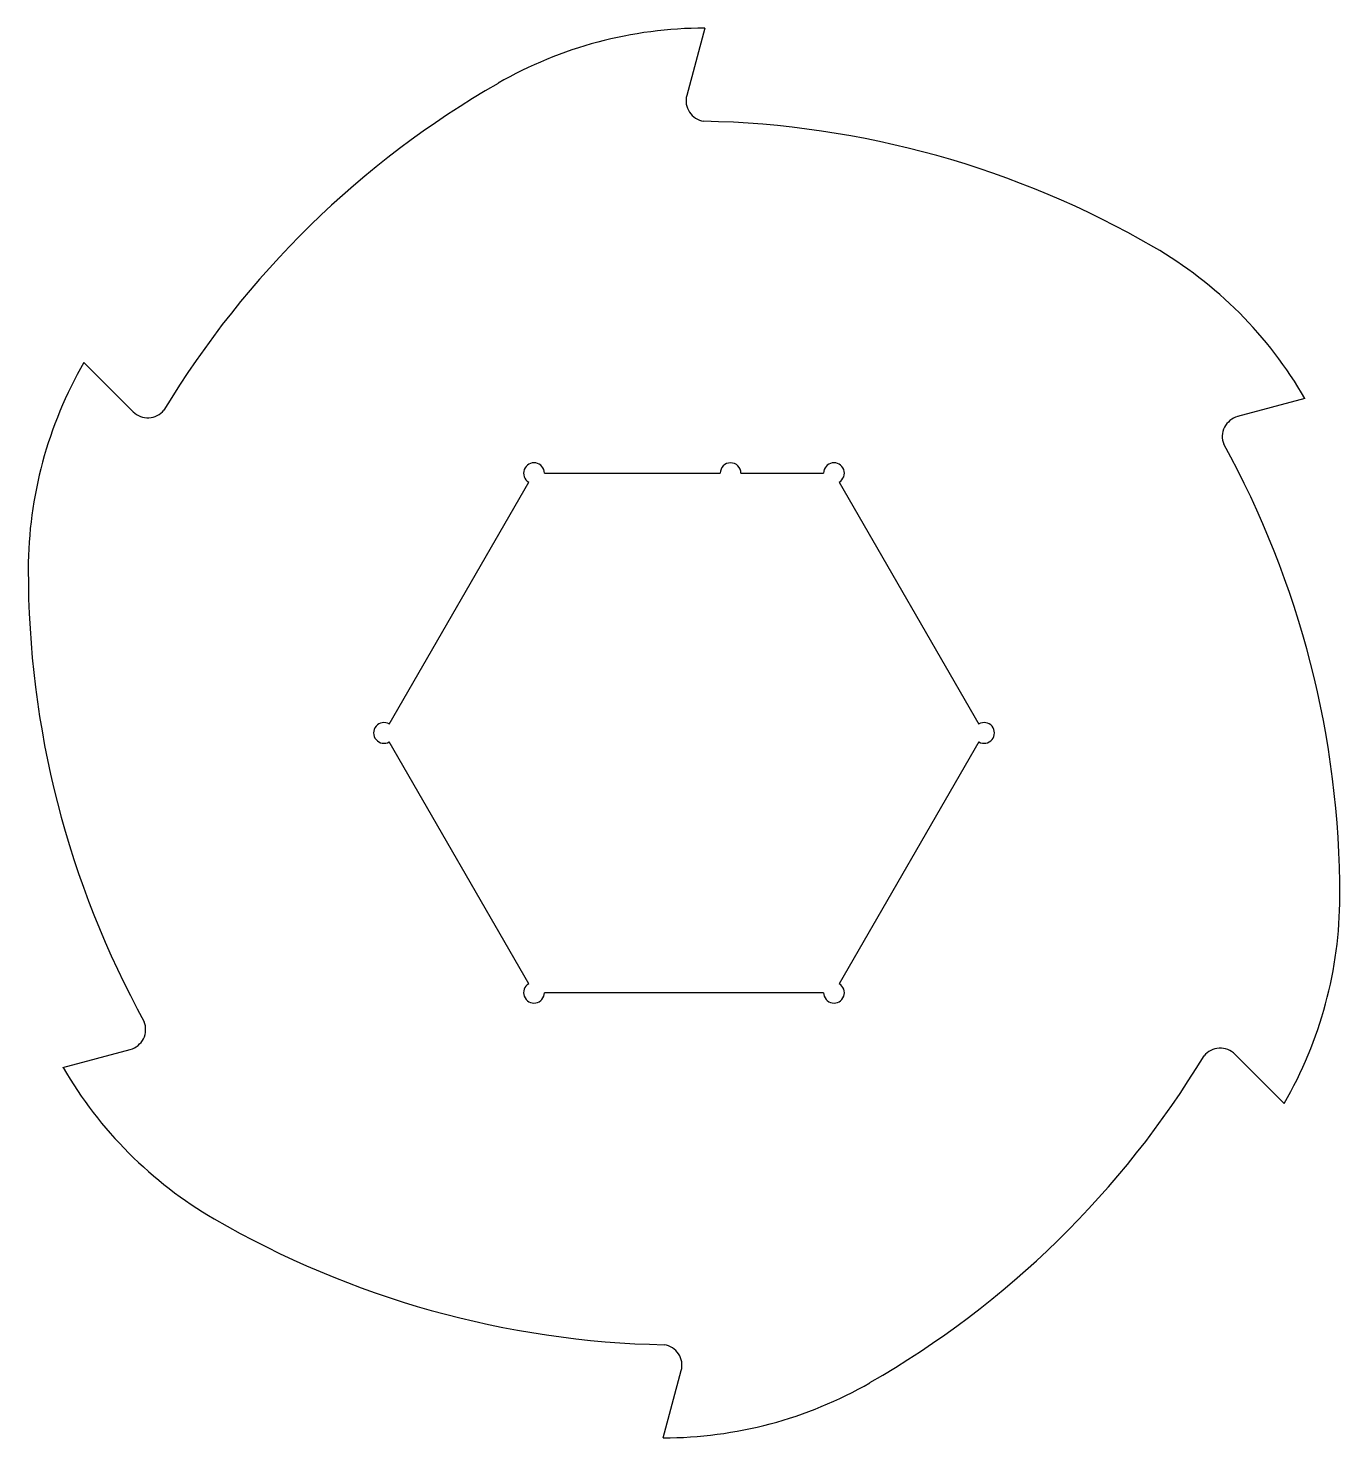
# Model space of a CAD drawing. Extents: x 288 to 415, y 280 to 416.
import ezdxf

# ---------------------------------------------------------------- set-up
doc = ezdxf.new("R2010")
doc.units = 0
doc.linetypes.add('SLD-CONTINUA', pattern=[0])
doc.layers.get('0').update_dxf_attribs({"linetype": 'CONTINUOUS'})

msp = doc.modelspace()

# ---------------------------------------------------------------- linework, layer by layer
at = {"color": 7, "linetype": 'SLD-CONTINUA'}
for p, q in [((353.39, 415.6), (351.65, 409.11)), ((293.53, 383.35), (298.28, 378.6)), ((411.25, 379.88), (404.76, 378.15)), ((337.93, 372.69), (354.88, 372.69)), ((356.88, 372.69), (364.85, 372.69)), ((322.97, 348.5), (336.43, 371.82)), ((366.35, 371.82), (379.82, 348.5)), ((336.43, 323.45), (322.97, 346.77)), ((379.82, 346.77), (366.35, 323.45)), ((364.85, 322.59), (337.93, 322.59)), ((291.53, 315.39), (298.02, 317.12)), ((409.25, 311.92), (404.5, 316.67)), ((349.39, 279.67), (351.13, 286.16))]:
    msp.add_line(p, q, dxfattribs=at)
for centre, radius, start, end in [((353.39, 375.6), 40, 90, 119.8795), ((378.3, 332.24), 90, 119.8795, 148.8717), ((353.59, 408.6), 2, 165, 261.4378), ((351.52, 316.64), 90, 59.8795, 88.8717), ((376.61, 359.88), 40, 30, 59.8795), ((328.18, 363.35), 40, 150, 179.8795), ((299.7, 380.02), 2, 225, 321.4378), ((405.28, 376.21), 2, 105, 201.4378), ((324.61, 332.03), 90, 359.8795, 28.8717), ((336.93, 372.69), 1, 360, 240), ((355.88, 372.69), 1, 0, 180), ((365.85, 372.69), 1, 300, 180), ((378.18, 363.24), 90, 179.8795, 208.8717), ((322.47, 347.64), 1, 60, 300), ((380.32, 347.64), 1, 240, 120), ((374.61, 331.92), 40, 330, 359.8795), ((336.93, 322.59), 1, 120, 0), ((365.85, 322.59), 1, 180, 60), ((297.5, 319.06), 2, 285, 21.4378), ((403.09, 315.25), 2, 45, 141.4378), ((326.18, 335.39), 40, 210, 239.8795), ((324.48, 363.03), 90, 299.8795, 328.8717), ((351.27, 378.63), 90, 239.8795, 268.8717), ((349.2, 286.67), 2, 345, 81.4378), ((349.39, 319.67), 40, 270, 299.8795)]:
    msp.add_arc(centre, radius, start, end, dxfattribs=at)

doc.saveas('drawing.dxf')
